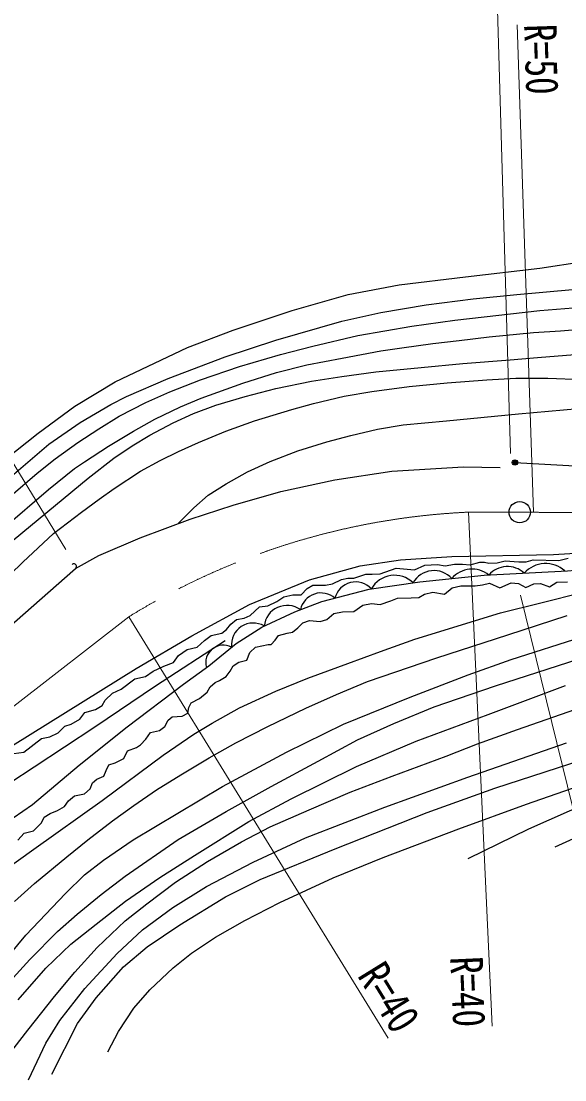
# Model space of a CAD drawing. Units: millimetres, scale not verified. Extents: x 40000 to 680000, y 20000 to 380000.
# Drawn here: x 147374 to 178006, y 260029 to 319690 of the extents above; entities that cross this region are included whole.
import ezdxf
from ezdxf.enums import TextEntityAlignment as Align

# ---------------------------------------------------------------- set-up
doc = ezdxf.new("R2010")
doc.units = ezdxf.units.MM
doc.header["$LTSCALE"] = 1000
doc.linetypes.add('CHAIN', pattern=[18.5, 12, -1.5, 3.5, -1.5])
for name, color, linetype, lineweight in [('M-BGD', 7, 'Continuous', 25), ('M-BMK', 2, 'CHAIN', 13), ('M-BMK-SRVR', 3, 'Continuous', 25), ('M-STR-HTXT', 7, 'Continuous', 13)]:
    doc.layers.add(name, color=color, linetype=linetype, lineweight=lineweight)
doc.styles.add('ＭＳ ゴシック', font='')
doc.styles.get('ＭＳ ゴシック').set_extended_font_data('MS Gothic')

msp = doc.modelspace()

# ---------------------------------------------------------------- hatches: boundary and pattern name
at = {"layer": 'M-BGD'}
msp.add_hatch(color=256, dxfattribs=at).paths.add_polyline_path([(175045, 294821, -1), (175345, 294821, -0.41421), (175195, 294671, -0.41421)])

# ---------------------------------------------------------------- linework, layer by layer
for points in [[(146419, 294958), (148333, 296471), (150404, 297987), (152661, 299358), (156742, 301300), (159311, 302268), (162637, 303393), (165796, 304291), (168664, 304830), (172412, 305280), (176598, 305770), (179053, 306151), (182916, 307092), (185931, 307697), (192170, 308761), (200159, 310506), (212748, 312938), (217679, 314484), (222486, 315697), (227235, 316450), (231915, 317185)], [(145500, 292928), (148923, 295852), (150704, 297067), (152421, 298085), (153302, 298544), (155649, 299559), (158872, 300769), (161716, 301707), (165447, 302791), (167631, 303279), (170198, 303700), (172846, 304037), (175298, 304286), (178440, 304564), (182219, 305062), (184748, 305416), (188497, 306107), (192329, 307007), (194795, 307909), (196261, 308579), (197247, 309106), (197975, 309632), (198347, 310110)], [(175195, 294821), (179255, 294595), (183735, 294810), (187118, 295369), (191356, 296335), (200035, 298994), (208401, 301887), (214307, 303664), (219713, 304988), (226203, 306505), (233350, 307676)], [(145873, 278258), (153847, 283204), (156992, 285058), (160234, 286819), (163625, 288202), (166482, 288995), (168748, 289332), (171634, 289515), (177362, 289628), (181376, 289883), (188680, 291360), (192529, 292636), (197314, 294513), (202090, 295863), (207338, 297581), (214823, 300097), (220050, 301449), (224660, 302588), (230328, 303647), (235576, 304439)], [(146797, 292939), (148277, 294213), (149296, 295032), (150560, 295941), (151757, 296711), (152896, 297422), (154398, 298203), (155745, 298801), (157485, 299483), (159676, 300233), (161992, 300914), (163808, 301370), (166340, 301968), (169391, 302506), (171801, 302833), (176592, 303384), (179876, 303651)], [(146371, 291112), (148911, 293301), (150379, 294477), (150949, 294854), (152303, 295741), (153703, 296588), (154904, 297259), (156357, 297949), (157511, 298448), (159858, 299298), (161766, 299893), (163477, 300320), (165459, 300703), (167643, 301121), (168826, 301278), (170576, 301530), (172061, 301702), (173751, 301893), (176245, 302136), (177763, 302242), (180040, 302423)], [(146487, 290079), (151151, 293938), (152599, 295070), (153634, 295766), (154626, 296357), (155945, 297059), (157075, 297585), (158338, 298059), (160001, 298545), (161729, 298984), (163731, 299396), (165447, 299668), (167357, 299927), (169913, 300173), (172263, 300401), (174925, 300611), (176475, 300729), (179044, 300938), (181444, 301086), (185442, 301413), (187714, 301605), (190086, 301802), (192236, 302066), (193015, 302213)], [(146009, 287790), (147473, 289198), (149196, 290810), (150780, 292017), (151764, 292745), (152620, 293353), (154095, 294324), (155208, 294940), (156232, 295436), (157368, 295939), (158907, 296581), (160515, 297165), (162627, 297813), (163839, 298135), (165567, 298550), (167135, 298822), (169240, 299094), (171370, 299303), (173603, 299487), (175254, 299574), (177046, 299574), (178990, 299502)], [(156204, 291363), (157096, 292265), (157919, 292975), (158933, 293617), (160129, 294293), (161403, 294879), (162962, 295468), (164597, 295986), (165950, 296336), (167449, 296707), (168892, 296933), (171338, 297164), (175399, 297566), (178776, 297859)], [(150436, 288846), (151748, 289586), (154079, 290574), (156903, 291623), (159312, 292419), (162006, 293190), (165049, 293842), (168253, 294327), (172292, 294571), (174363, 294530)], [(172561, 272506), (175969, 274176), (178269, 275183), (185731, 278271), (191004, 280219), (198347, 282860), (203194, 284586), (206721, 285684), (212167, 287170), (216104, 288230), (220255, 289351), (224074, 290450), (226592, 291279), (230575, 292477), (235848, 294090)], [(145805, 274035), (148010, 275539), (150646, 277753), (153352, 279926), (156515, 282330), (157943, 283368), (159491, 284625), (160933, 285542), (162794, 286412), (164318, 286977), (166975, 287675), (169828, 288093), (173460, 288462), (178158, 288716), (183337, 289158), (185623, 289543), (188600, 290224), (198596, 292808)], [(177459, 273161), (181427, 274972), (187732, 277706), (194466, 280592), (197654, 281823), (200608, 282873), (204268, 284069), (207185, 284757), (210890, 285632), (216597, 287080), (221090, 288439), (225813, 289711), (230053, 290816), (235905, 292156)], [(149103, 260345), (150555, 263208), (151590, 264659), (153137, 266393), (154468, 267522), (156313, 268764), (158882, 270350), (160831, 271317), (165072, 273054), (170241, 275101), (174060, 276458), (179740, 278316), (184137, 279888), (189763, 281989), (195451, 283938), (201619, 286054), (207078, 287895), (212775, 289647), (216338, 290642), (218422, 291274), (218860, 291447)], [(146966, 278427), (147526, 278503), (148512, 279270), (148996, 279359), (149459, 279593), (149835, 279951), (150189, 280081), (150687, 280346), (150965, 280735), (151552, 280905), (151946, 281125), (152113, 281417), (152521, 281816), (153009, 282048), (153786, 282628), (154376, 282752), (154803, 283062), (155412, 283340), (155951, 283542), (156233, 283941), (156735, 284286), (157281, 284407), (157703, 284783), (158076, 285076), (158682, 285206), (158942, 285403), (159181, 285700), (159499, 285969), (159930, 286041), (160285, 286194), (160794, 286676), (161272, 286745), (161775, 286988), (162179, 287240), (162673, 287365), (163154, 287365), (163486, 287725), (163809, 287913), (164527, 287913), (164914, 287990), (165421, 288227), (165771, 288303), (166125, 288303), (166794, 288532), (167153, 288532), (167599, 288546), (168498, 288871), (169539, 288779), (170121, 289026), (170835, 289080), (171261, 288995), (171796, 289089), (172240, 289089), (172666, 289049), (173209, 289210), (173480, 289207), (173718, 289150), (174202, 289173), (174651, 289280), (175411, 289219), (175819, 289219), (176228, 289331), (177677, 289290), (178187, 289425)], [(79932, 284336), (88244, 281772), (92275, 280668), (97644, 279835), (106713, 278975), (117476, 277899), (125226, 277061), (127987, 276849), (131295, 276871), (134744, 277485), (137307, 278415), (139115, 279545), (141869, 281672), (146992, 285825), (150436, 288846)], [(147194, 273540), (147542, 273936), (148076, 274068), (148516, 274514), (148664, 274831), (149007, 275047), (149424, 275205), (149815, 275427), (150042, 275754), (150380, 276039), (150950, 276155), (151253, 276421), (151391, 276765), (151628, 276981), (152030, 277139), (152162, 277467), (152320, 277773), (152663, 277889), (153156, 278138), (153372, 278566), (153863, 278766), (154101, 278904), (154402, 279231), (154655, 279595), (155162, 279717), (155475, 279945), (155655, 280294), (155887, 280478), (156441, 280531), (156764, 280700), (156817, 281018), (156949, 281282), (157430, 281520), (157857, 281868), (158022, 282175), (158307, 282418), (158555, 282540), (158920, 282757), (159147, 283057), (159311, 283364), (159633, 283575), (160087, 283670), (160252, 284114), (160579, 284405), (161282, 284568), (161467, 284554), (161689, 284802), (161874, 285071), (162365, 285203), (162666, 285266), (162968, 285494), (163248, 285779), (163628, 285921), (164214, 285863), (164589, 285964), (164988, 286313), (165484, 286403), (166118, 286429), (166630, 286778), (167110, 286867), (167602, 286814), (168194, 287026), (168574, 287179), (169345, 287190), (169773, 287216), (170102, 287396), (170567, 287507), (171222, 287401), (171666, 287755), (172152, 287871), (172949, 287866), (173372, 287929), (173757, 288024), (174348, 287755), (174979, 288035), (175391, 288009), (175803, 287782), (176252, 287972), (176643, 287993), (177139, 287808), (177557, 288067), (178149, 288099)], [(146236, 271701), (148096, 273024), (151945, 275765), (155368, 278319), (157108, 279505), (158128, 280134), (159672, 280991), (161722, 281938), (163529, 282658), (165782, 283500), (167617, 284177), (169556, 284870), (174377, 286346), (176651, 286916), (179032, 287505)], [(147006, 270073), (148127, 271085), (149940, 272600), (151135, 273562), (152514, 274625), (153712, 275482), (154999, 276378), (156377, 277225), (157958, 278182), (159469, 279020), (161271, 279942), (163409, 280966), (165136, 281746), (166896, 282468), (170789, 283816), (174787, 285104), (178133, 286192)], [(145349, 275874), (148105, 277659), (151528, 279913), (154944, 282232), (158873, 284788)], [(145365, 265452), (147634, 268176), (149864, 270533), (150943, 271583), (152009, 272399), (153683, 273547), (158723, 276552), (162325, 278493), (165535, 280069), (169298, 281590), (172555, 282853), (174990, 283710), (178988, 284996)], [(144060, 262661), (147866, 266805), (149424, 268381), (150534, 269364), (151882, 270467), (153235, 271508), (156211, 273572), (158916, 275151), (161453, 276562), (164109, 277993), (166317, 279182), (168373, 280112), (170641, 281046), (174093, 282233), (179397, 283948)], [(147210, 264533), (148765, 266322), (150174, 267674), (151605, 268809), (153250, 270100), (155194, 271430), (157148, 272669), (160205, 274585), (162578, 275864), (166262, 277686), (169637, 279115), (173693, 280616), (178046, 282244)], [(146345, 261000), (147748, 262834), (149249, 264720), (150395, 266095), (151653, 267481), (153240, 268996), (154445, 269946), (156068, 271161), (157876, 272328), (159793, 273438), (161397, 274283), (163596, 275238), (165906, 276242), (168277, 277150), (171319, 278266), (173079, 278957), (175348, 279778), (179003, 281058)], [(147792, 260029), (148767, 262100), (149548, 263366), (150962, 265185), (152773, 267151), (154209, 268477), (155919, 269737), (157816, 270931), (160441, 272294), (163401, 273664), (167857, 275388), (172549, 277086), (178100, 279018)], [(152255, 261598), (152864, 262756), (153718, 264059), (154620, 265095), (155938, 266338), (156980, 267158), (158322, 268064), (159974, 269014), (161940, 270031), (164951, 271408), (167779, 272553), (172040, 274179), (175843, 275571), (181837, 277644)]]:
    msp.add_lwpolyline(points, dxfattribs=at)
msp.add_circle((175195, 294821), 150, dxfattribs=at)
for centre, radius, start, end in [((150337, 288959), 150, 311.26218, 131.26218), ((172782, 287339), 1475, 50.44566, 140.46988), ((174772, 287564), 1391, 47.14442, 139.04528), ((176923, 287512), 1613, 47.82675, 138.36295), ((168410, 286976), 1488, 45.58233, 151.09327), ((170634, 287371), 1357, 41.9052, 150.56544), ((166219, 286891), 1198, 42.12261, 166.50946), ((164270, 286280), 1187, 48.6227, 167.88899), ((162360, 285465), 1301, 54.84645, 173.84712), ((160449, 284540), 1232, 59.86557, 186.12322), ((158756, 283542), 984, 61.63997, 195.96795)]:
    msp.add_arc(centre, radius, start, end, dxfattribs=at)
at = {"layer": 'M-BMK'}
for p, q in [((172573, 292020), (176240, 292019)), ((146955, 281088), (153437, 286122))]:
    msp.add_line(p, q, dxfattribs=at)
for centre, radius, start, end in [((177810, 341994), 50000, 268.20014, 291.49933), ((174411, 252063), 40000, 92.63422, 121.62544)]:
    msp.add_arc(centre, radius, start, end, dxfattribs=at)
at = {"layer": 'M-BMK-SRVR'}
msp.add_circle((175467, 292019), 600, dxfattribs=at)
at = {"layer": 'M-STR-HTXT'}
for p, q in [((174171, 321489), (174943, 295325)), ((176240, 292019), (175316, 319492)), ((149893, 289919), (134769, 314611)), ((172573, 292020), (173906, 263046)), ((175502, 287349), (181627, 262430)), ((153437, 286122), (168061, 262375))]:
    msp.add_line(p, q, dxfattribs=at)

# ---------------------------------------------------------------- texts
at = {"layer": 'M-STR-HTXT', "style": 'ＭＳ ゴシック', "width": 0.8}
msp.add_text('R=50', height=1833, rotation=271.925, dxfattribs=at).set_placement((175159, 319487), align=Align.BOTTOM_LEFT)
msp.add_text('R=40', height=1833, rotation=301.625, dxfattribs=at).set_placement((167905, 262218), align=Align.BOTTOM_RIGHT)
msp.add_text('R=40', height=1833, rotation=272.634, dxfattribs=at).set_placement((173560, 263046), align=Align.TOP_RIGHT)

doc.saveas('drawing.dxf')
